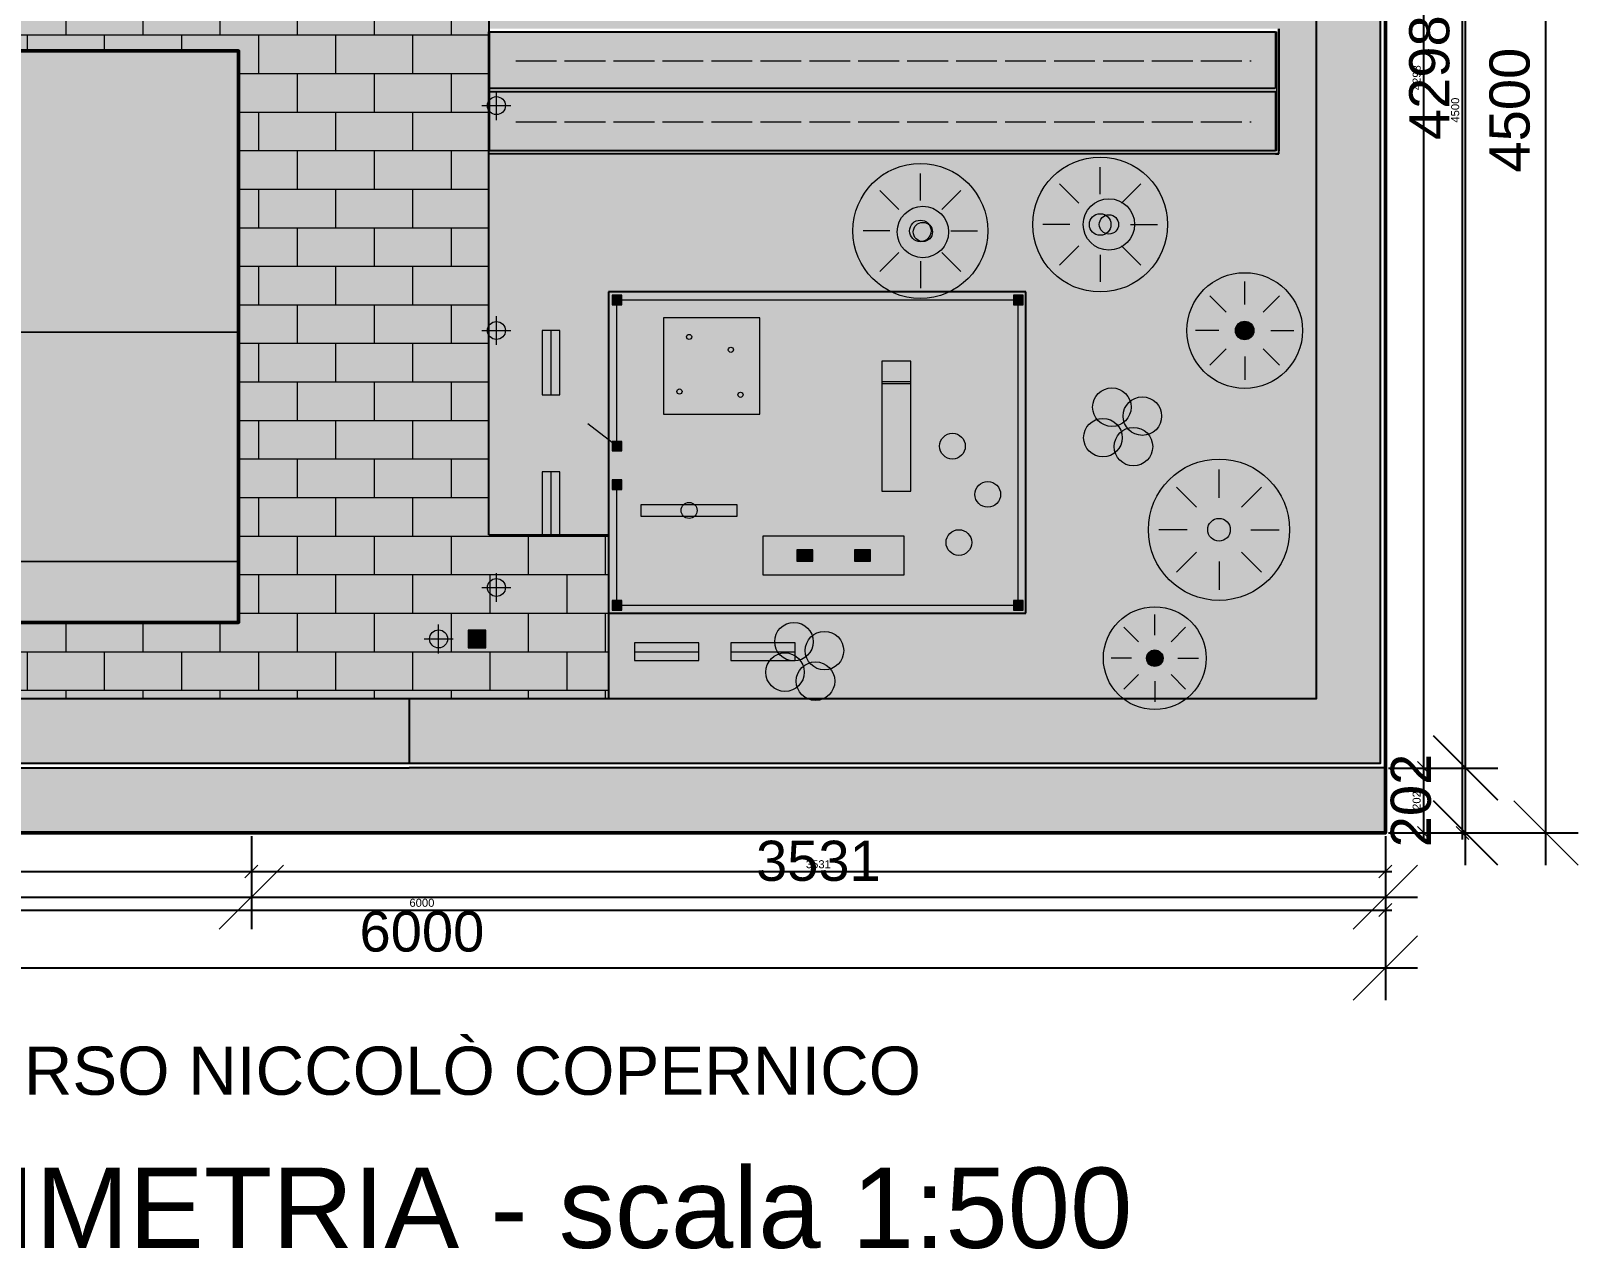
# Model space of a CAD drawing. Header units: millimetres. Extents: x 23 to 299, y 5 to 130.
# Drawn here: x 176.51 to 224.68, y 5.41 to 43.33 of the extents above; entities that cross this region are included whole.
import ezdxf
from ezdxf.enums import TextEntityAlignment as Align

# ---------------------------------------------------------------- set-up
doc = ezdxf.new("R2010")
doc.units = ezdxf.units.MM
doc.linetypes.add('DASHED', pattern=[1.524, 1.27, -0.254])
doc.layers.get('0').update_dxf_attribs({"lineweight": 25})
for name, color, linetype, lineweight in [('ANNOT_500', 7, 'Continuous', 13), ('ARREDO_ESTERNO', 8, 'Continuous', 13), ('EDIFICIO', 7, 'Continuous', 50), ('LEGENDA', 7, 'Continuous', 18), ('LOTTO', 3, 'Continuous', 50), ('PAESAGGIO', 3, 'Continuous', 13), ('PERCORSO_PEDONALE', 8, 'Continuous', 13), ('QUOTE_100', 5, 'Continuous', 13), ('QUOTE_500', 5, 'Continuous', 13), ('ZONE_CALCOLO', 6, 'Continuous', 18)]:
    doc.layers.add(name, color=color, linetype=linetype, lineweight=lineweight)
doc.styles.add('ARIAL', font='arial.ttf')
doc.dimstyles.new('Q100', dxfattribs={"dimscale": 100, "dimtxt": 0.0025, "dimasz": 2.5, "dimexe": 0.002, "dimexo": 0.001, "dimgap": 0.001, "dimtad": 1, "dimlfac": 100, "dimtxsty": 'ARIAL', "dimtsz": 0.002, "dimcen": 2.5, "dimdle": 0.002, "dimclrd": 5, "dimclre": 5, "dimclrt": 5, "dimazin": 3, "dimtfac": 1, "dimtmove": 0, "dimatfit": 3, "dimarcsym": 0})
doc.dimstyles.new('Q500', dxfattribs={"dimscale": 500, "dimtxt": 0.0025, "dimasz": 2.5, "dimexe": 0.002, "dimexo": 0.001, "dimgap": 0.001, "dimtad": 1, "dimdec": 0, "dimlfac": 100, "dimtxsty": 'ARIAL', "dimtsz": 0.002, "dimcen": 2.5, "dimdle": 0.002, "dimclrd": 5, "dimclre": 5, "dimclrt": 5, "dimazin": 3, "dimtfac": 1, "dimtmove": 0, "dimatfit": 3, "dimarcsym": 0})

# ---------------------------------------------------------------- blocks, each defined once
blk = doc.blocks.new('*D168')
at = {"layer": 'Defpoints', "color": 0, "transparency": 16777216}
for p in [(218.68, 20.38), (221.18, 20.38), (218.68, 18.36)]:
    blk.add_point(p, dxfattribs=at)
at = {"layer": 'QUOTE_500', "color": 5, "lineweight": -2, "transparency": 16777216}
for p, q in [((222.18, 19.38), (220.18, 21.38)), ((221.18, 17.36), (221.18, 21.38)), ((219.18, 20.38), (222.18, 20.38)), ((222.18, 17.36), (220.18, 19.36)), ((219.18, 18.36), (222.18, 18.36))]:
    blk.add_line(p, q, dxfattribs=at)
at = {"layer": 'QUOTE_500', "color": 5, "transparency": 16777216, "insert": (219.48, 19.37), "char_height": 1.25, "attachment_point": 5, "rotation": 90, "style": 'ARIAL'}
blk.add_mtext('202', dxfattribs=at)

msp = doc.modelspace()

# ---------------------------------------------------------------- hatches: boundary and pattern name
h = msp.add_hatch(color=8)
h.dxf.hatch_style = 1
h.paths.add_polyline_path([(164.5797, 42.5532), (160.6997, 42.5532), (160.6997, 63.3632), (158.6797, 63.3632), (158.6797, 18.3632), (218.6797, 18.3632), (218.6797, 20.3832), (188.287, 20.3832), (160.6997, 20.3832), (160.6997, 33.9532), (164.5797, 33.9532)])
h = msp.add_hatch()
h.set_pattern_fill('GRASS', scale=0.0084)
h.set_pattern_definition([(90, (98.8297, 16.1932), (-0.1508683, 0.1508683), [0.040005, -0.2617316]), (45, (98.8297, 16.1932), (-0.1508683, 0.1508683), [0.040005, -0.173355]), (135, (98.8297, 16.1932), (-0.1508683, -0.1508683), [0.040005, -0.173355])])
h.paths.add_polyline_path([(160.8497, 42.7032), (162.8497, 42.7032), (162.8497, 61.2132), (216.5297, 61.2132), (216.5297, 22.5332), (188.287, 22.5332), (188.287, 20.5332), (218.5297, 20.5332), (218.5297, 63.2132), (160.8497, 63.2132)])
h = msp.add_hatch(color=92)
h.dxf.hatch_style = 1
h.paths.add_polyline_path([(198.11159, 47.00091), (188.1497, 47.00091), (188.1497, 44.8032), (190.76092, 44.8032), (190.76092, 43.39484), (215.26092, 43.39484), (215.36092, 43.39484), (215.36092, 39.49484), (215.26092, 39.49484), (203.09925, 39.49484), (190.76092, 39.49484), (190.76092, 27.64389), (194.48776, 27.64389), (194.48776, 35.2028), (207.48776, 35.2028), (207.48776, 26.2028), (207.48776, 25.2028), (194.48776, 25.2028), (194.48776, 22.5332), (216.5297, 22.5332), (216.5297, 61.2132), (162.8497, 61.2132), (162.8497, 44.8032), (185.8497, 44.8032), (185.8497, 47.00091), (177.11159, 47.00091), (177.11159, 58.00091), (198.11159, 58.00091)])
h = msp.add_hatch(color=9)
h.dxf.hatch_style = 1
h.paths.add_polyline_path([(165.2297, 26.8132), (165.2297, 33.8032), (163.90682, 33.8032), (163.90682, 32.3032, -0.41421356), (162.40682, 33.8032), (160.8497, 33.8032), (160.8497, 22.5332), (162.14833, 22.5332), (163.14833, 22.5332), (188.287, 22.5332), (190.76092, 22.5332), (194.48776, 22.5332), (194.48776, 27.64389), (190.76092, 27.64389), (190.76092, 39.49484), (190.76092, 43.29484), (190.76092, 44.8032), (188.1497, 44.8032), (188.1497, 47.00091), (185.8497, 47.00091), (185.8497, 44.8032), (162.8497, 44.8032), (162.8497, 42.7032), (169.5797, 42.7032), (182.9697, 42.7032), (182.9697, 33.9532), (182.9697, 24.9132), (173.9297, 24.9132), (165.2297, 24.9132)])
at = {"true_color": 0xcd6928}
h = msp.add_hatch(dxfattribs=at)
h.set_pattern_fill('GRAVEL', color=32, scale=0.0062)
h.set_pattern_definition([(228.012788, (98.943083, 16.350684), (-1.2598400001, -1.4173199999), [0.02118673, -2.09748999]), (184.969741, (98.9289096, 16.334936), (1.88975999925, 0.15748000897), [0.0363571, -3.59935103]), (132.510447, (98.892689, 16.331786), (1.5748000007, -1.7322799994), [0.02563585, -2.53795281]), (267.273689, (98.831272, 16.292416), (0.15748000033, 3.1496), [0.03310828, -3.27771912]), (292.833654, (98.829697, 16.2593455), (-0.78740000007, 1.88975999997), [0.03246529, -3.21406808]), (357.273689, (98.8422956, 16.229424), (-3.1496, 0.15748000033), [0.03310828, -3.27771912]), (37.6942405, (98.8753664, 16.2278495), (-2.0472399999, -1.57480000012), [0.043784, -4.33461315]), (72.2553284, (98.910012, 16.254621), (1.1023600003, 3.4645599999), [0.04133661, -4.0923259]), (121.4295656, (98.92261, 16.293991), (-1.2598400002, 2.0472399999), [0.0332204, -3.28882383]), (175.236358, (98.905288, 16.322338), (1.73228, -0.1574800003), [0.03792622, -1.8583841]), (222.397438, (98.8674924, 16.325487), (-1.88975999994, -1.73228000007), [0.04904683, -4.8556399]), (138.814075, (98.987177, 16.290842), (-1.10236, 0.94488), [0.01674028, -1.65729508]), (171.4692344, (98.974579, 16.301865), (2.04724000006, -0.31495999964), [0.03184828, -3.15298762]), (225, (98.94308, 16.30659), (-2e-17, -0.15748), [0.02227098, -0.20043937]), (203.19859, (98.93206, 16.325487), (0.7874, 0.31496), [0.01199336, -1.18733859]), (291.80141, (98.921036, 16.320763), (-0.15748, 0.47244), [0.01696107, -0.83109469]), (30.963757, (98.927335, 16.305015), (0.47244, 0.31496), [0.02754782, -0.89071049]), (161.56505, (98.950957, 16.31919), (0.31496, -0.15748), [0.0199198, -0.47807568]), (16.38954, (98.829697, 16.320763), (1.5748, 0.47244), [0.02790546, -2.76264725]), (70.346176, (98.856469, 16.328637), (-0.6299200001, -1.73228), [0.02341113, -2.31769737]), (293.19859, (98.950957, 16.350684), (-0.31496, 0.7874), [0.02398657, -1.17534538]), (343.61046, (98.960406, 16.328637), (-1.5748, 0.4724399999), [0.02790546, -2.76264725]), (339.443955, (98.829697, 16.223125), (-0.7874, 0.31496), [0.02691018, -1.31859953]), (294.775141, (98.854894, 16.213676), (-0.7874000009, 1.7322799996), [0.02254767, -2.23222279]), (66.80141, (98.952532, 16.193204), (0.31496, 0.7874), [0.02398657, -1.17534538]), (17.354025, (98.96198, 16.215251), (-2.04723999996, -0.6299200001), [0.02639853, -2.61344731]), (69.443955, (98.875366, 16.193204), (-0.31496, -0.7874), [0.0134551, -1.33205462]), (101.309932, (98.943083, 16.193204), (-0.15748, 0.62992), [0.0080299, -0.79496369]), (165.963757, (98.941508, 16.201078), (0.47244, -0.15748), [0.03246529, -0.61684138]), (186.009006, (98.910012, 16.208952), (1.5748, 0.1574800001), [0.03008655, -2.97856462]), (303.690068, (98.927335, 16.29084), (-0.15748, 0.31496), [0.02271208, -0.54509013]), (353.1572266, (98.939933, 16.271944), (2.67716000002, -0.31495999986), [0.03965252, -3.92559256]), (60.945396, (98.979303, 16.26722), (-0.62992, -1.10236), [0.01621351, -1.60514232]), (90, (98.98718, 16.2814), (-0.15748, 0.15748), [0.0094488, -0.1480312]), (120.256437, (98.906862, 16.213676), (0.6299199999, -1.10236), [0.02187775, -2.16590433]), (48.012787, (98.895839, 16.232574), (1.2598400001, 1.4173199999), [0.04237346, -2.07630326]), (0, (98.92419, 16.26407), (0.15748, 0.15748), [0.0409448, -0.1165352]), (325.3048465, (98.96513, 16.26407), (1.5748000006, -1.10235999915), [0.0248998, -2.46507764]), (254.054604, (98.985602, 16.249897), (-0.15748, -0.62992), [0.0229294, -1.1235423]), (207.6459754, (98.979303, 16.2278495), (-2.9921200001, -1.5747999998), [0.037333, -3.6959728]), (175.426079, (98.9462324, 16.210527), (-2.04724, 0.15748), [0.03949583, -3.91008248])])
h.paths.add_polyline_path([(215.26092, 41.54484), (215.26092, 43.29484), (190.76092, 43.29484), (190.76092, 43.19484), (190.76092, 41.54484)])
h.paths.add_polyline_path([(190.76092, 41.44484), (190.76092, 39.59484), (215.26092, 39.59484), (215.26092, 41.44484)])
h = msp.add_hatch(color=1)
h.dxf.hatch_style = 1
h.paths.add_polyline_path([(182.9697, 42.7032), (169.5797, 42.7032), (169.5797, 33.9532), (182.9697, 33.9532)])
h.paths.add_polyline_path([(182.9697, 33.9532), (165.2297, 33.9532), (165.2297, 26.8132), (182.9697, 26.8132)])
h.paths.add_polyline_path([(182.9697, 26.8132), (173.9297, 26.8132), (173.9297, 24.9132), (182.9697, 24.9132)])
h = msp.add_hatch()
h.set_pattern_fill('GRASS', color=3, scale=0.0062)
h.set_pattern_definition([(90, (-89.25978, -10.58556), (-0.111355176, 0.111355176), [0.0295275, -0.19318285]), (45, (-89.25978, -10.58556), (-0.11135518, 0.11135518), [0.0295275, -0.1279525]), (135, (-89.25978, -10.58556), (-0.11135518, -0.11135518), [0.0295275, -0.1279525])])
h.paths.add_polyline_path([(207.48776, 25.2028), (207.48776, 26.2028), (207.48776, 35.2028), (194.48776, 35.2028), (194.48776, 25.2028)])
h = msp.add_hatch(color=8)
h.dxf.hatch_style = 1
h.paths.add_polyline_path([(163.14833, 22.5332), (162.14833, 22.5332), (160.8497, 22.5332), (160.8497, 20.5332), (188.287, 20.5332), (188.287, 22.5332)])
at = {"layer": 'ARREDO_ESTERNO', "true_color": 0x795548}
h = msp.add_hatch(color=27, dxfattribs=at)
h.dxf.hatch_style = 1
h.paths.add_polyline_path([(194.6, 34.8), (194.9, 34.8), (194.9, 35.1), (194.6, 35.1)])
h = msp.add_hatch(color=27, dxfattribs=at)
h.dxf.hatch_style = 1
h.paths.add_polyline_path([(207.1, 34.8), (207.4, 34.8), (207.4, 35.1), (207.1, 35.1)])
at = {"layer": 'ARREDO_ESTERNO', "true_color": 0xffe082}
h = msp.add_hatch(color=41, dxfattribs=at)
h.dxf.hatch_style = 1
h.paths.add_polyline_path([(196.2, 31.4), (199.2, 31.4), (199.2, 34.4), (196.2, 34.4)])
at = {"layer": 'ARREDO_ESTERNO', "true_color": 0xbc8f64}
h = msp.add_hatch(color=33, dxfattribs=at)
h.dxf.hatch_style = 1
h.paths.add_polyline_path([(192.975, 32), (192.975, 34), (192.425, 34), (192.425, 32)])
at = {"layer": 'ARREDO_ESTERNO', "true_color": 0x90caf9}
h = msp.add_hatch(color=151, dxfattribs=at)
h.dxf.hatch_style = 1
h.paths.add_polyline_path([(203, 29), (203.9, 29), (203.9, 32.4), (203, 32.4)])
at = {"layer": 'ARREDO_ESTERNO', "true_color": 0x795548}
h = msp.add_hatch(color=27, dxfattribs=at)
h.dxf.hatch_style = 1
h.paths.add_polyline_path([(194.6, 30.25), (194.9, 30.25), (194.9, 30.55), (194.6, 30.55)])
at = {"layer": 'ARREDO_ESTERNO', "true_color": 0x7e57c2}
h = msp.add_hatch(color=183, dxfattribs=at)
h.dxf.hatch_style = 1
edge = h.paths.add_edge_path()
edge.add_arc((205.2, 30.4), 0.4, 0, 360)
at = {"layer": 'ARREDO_ESTERNO', "true_color": 0xbc8f64}
h = msp.add_hatch(color=33, dxfattribs=at)
h.dxf.hatch_style = 1
h.paths.add_polyline_path([(192.975, 27.6), (192.975, 29.6), (192.425, 29.6), (192.425, 27.6)])
at = {"layer": 'ARREDO_ESTERNO', "true_color": 0x795548}
h = msp.add_hatch(color=27, dxfattribs=at)
h.dxf.hatch_style = 1
h.paths.add_polyline_path([(194.6, 29.05), (194.9, 29.05), (194.9, 29.35), (194.6, 29.35)])
at = {"layer": 'ARREDO_ESTERNO', "true_color": 0x7e57c2}
h = msp.add_hatch(color=183, dxfattribs=at)
h.dxf.hatch_style = 1
edge = h.paths.add_edge_path()
edge.add_arc((206.3, 28.9), 0.4, 0, 360)
at = {"layer": 'ARREDO_ESTERNO', "true_color": 0xffa726}
h = msp.add_hatch(color=40, dxfattribs=at)
h.dxf.hatch_style = 1
h.paths.add_polyline_path([(195.5, 28.225), (198.5, 28.225), (198.5, 28.575), (195.5, 28.575)])
at = {"layer": 'ARREDO_ESTERNO', "true_color": 0x7e57c2}
h = msp.add_hatch(color=183, dxfattribs=at)
h.dxf.hatch_style = 1
edge = h.paths.add_edge_path()
edge.add_arc((205.4, 27.4), 0.4, 0, 360)
at = {"layer": 'ARREDO_ESTERNO', "true_color": 0xef5350}
h = msp.add_hatch(color=13, dxfattribs=at)
h.dxf.hatch_style = 1
h.paths.add_polyline_path([(200.35, 26.825), (200.85, 26.825), (200.85, 27.175), (200.35, 27.175)])
h = msp.add_hatch(color=13, dxfattribs=at)
h.dxf.hatch_style = 1
h.paths.add_polyline_path([(202.15, 26.825), (202.65, 26.825), (202.65, 27.175), (202.15, 27.175)])
at = {"layer": 'ARREDO_ESTERNO', "true_color": 0x795548}
h = msp.add_hatch(color=27, dxfattribs=at)
h.dxf.hatch_style = 1
h.paths.add_polyline_path([(194.6, 25.3), (194.9, 25.3), (194.9, 25.6), (194.6, 25.6)])
h = msp.add_hatch(color=27, dxfattribs=at)
h.dxf.hatch_style = 1
h.paths.add_polyline_path([(207.1, 25.3), (207.4, 25.3), (207.4, 25.6), (207.1, 25.6)])
at = {"layer": 'ARREDO_ESTERNO', "true_color": 0x616161}
h = msp.add_hatch(color=251, dxfattribs=at)
h.dxf.hatch_style = 1
h.paths.add_polyline_path([(190.125, 24.125), (190.675, 24.125), (190.675, 24.675), (190.125, 24.675)])
at = {"layer": 'ARREDO_ESTERNO', "true_color": 0xbc8f64}
h = msp.add_hatch(color=33, dxfattribs=at)
h.dxf.hatch_style = 1
h.paths.add_polyline_path([(195.3, 23.725), (197.3, 23.725), (197.3, 24.275), (195.3, 24.275)])
h = msp.add_hatch(color=33, dxfattribs=at)
h.dxf.hatch_style = 1
h.paths.add_polyline_path([(198.3, 23.725), (200.3, 23.725), (200.3, 24.275), (198.3, 24.275)])
at = {"layer": 'PAESAGGIO', "true_color": 0x2e7d32}
h = msp.add_hatch(color=97, dxfattribs=at)
h.dxf.hatch_style = 1
edge = h.paths.add_edge_path()
edge.add_arc((204.2, 37.1), 2.1, 0, 360)
h = msp.add_hatch(color=97, dxfattribs=at)
h.dxf.hatch_style = 1
edge = h.paths.add_edge_path()
edge.add_arc((209.8, 37.3), 2.1, 0, 360)
at = {"layer": 'PAESAGGIO', "true_color": 0x795548}
h = msp.add_hatch(color=27, dxfattribs=at)
h.dxf.hatch_style = 1
edge = h.paths.add_edge_path()
edge.add_arc((209.8, 37.3), 0.336, 0, 360)
h = msp.add_hatch(color=27, dxfattribs=at)
h.dxf.hatch_style = 1
edge = h.paths.add_edge_path()
edge.add_arc((204.2, 37.1), 0.336, 0, 360)
at = {"layer": 'PAESAGGIO', "true_color": 0x2e7d32}
h = msp.add_hatch(color=97, dxfattribs=at)
h.dxf.hatch_style = 1
edge = h.paths.add_edge_path()
edge.add_arc((214.3, 34), 1.8, 0, 360)
at = {"layer": 'PAESAGGIO', "true_color": 0x795548}
h = msp.add_hatch(color=27, dxfattribs=at)
h.dxf.hatch_style = 1
edge = h.paths.add_edge_path()
edge.add_arc((214.3, 34), 0.288, 0, 360)
at = {"layer": 'PAESAGGIO', "true_color": 0x66bb6a}
h = msp.add_hatch(color=93, dxfattribs=at)
h.dxf.hatch_style = 1
edge = h.paths.add_edge_path()
edge.add_arc((210.1644, 31.61431), 0.6, 0, 360)
h = msp.add_hatch(color=93, dxfattribs=at)
h.dxf.hatch_style = 1
edge = h.paths.add_edge_path()
edge.add_arc((211.11431, 31.3356), 0.6, 0, 360)
h = msp.add_hatch(color=93, dxfattribs=at)
h.dxf.hatch_style = 1
edge = h.paths.add_edge_path()
edge.add_arc((209.88569, 30.6644), 0.6, 0, 360)
h = msp.add_hatch(color=93, dxfattribs=at)
h.dxf.hatch_style = 1
edge = h.paths.add_edge_path()
edge.add_arc((210.8356, 30.38569), 0.6, 0, 360)
at = {"layer": 'PAESAGGIO', "true_color": 0x2e7d32}
h = msp.add_hatch(color=97, dxfattribs=at)
h.dxf.hatch_style = 1
edge = h.paths.add_edge_path()
edge.add_arc((213.5, 27.8), 2.2, 0, 360)
at = {"layer": 'PAESAGGIO', "true_color": 0x795548}
h = msp.add_hatch(color=27, dxfattribs=at)
h.dxf.hatch_style = 1
edge = h.paths.add_edge_path()
edge.add_arc((213.5, 27.8), 0.352, 0, 360)
at = {"layer": 'PAESAGGIO', "true_color": 0x2e7d32}
h = msp.add_hatch(color=97, dxfattribs=at)
h.dxf.hatch_style = 1
edge = h.paths.add_edge_path()
edge.add_arc((211.5, 23.8), 1.6, 0, 360)
at = {"layer": 'PAESAGGIO', "true_color": 0x66bb6a}
h = msp.add_hatch(color=93, dxfattribs=at)
h.dxf.hatch_style = 1
edge = h.paths.add_edge_path()
edge.add_arc((200.2644, 24.31431), 0.6, 0, 360)
h = msp.add_hatch(color=93, dxfattribs=at)
h.dxf.hatch_style = 1
edge = h.paths.add_edge_path()
edge.add_arc((201.21431, 24.0356), 0.6, 0, 360)
h = msp.add_hatch(color=93, dxfattribs=at)
h.dxf.hatch_style = 1
edge = h.paths.add_edge_path()
edge.add_arc((199.98569, 23.3644), 0.6, 0, 360)
h = msp.add_hatch(color=93, dxfattribs=at)
h.dxf.hatch_style = 1
edge = h.paths.add_edge_path()
edge.add_arc((200.9356, 23.08569), 0.6, 0, 360)
at = {"layer": 'PAESAGGIO', "true_color": 0x795548}
h = msp.add_hatch(color=27, dxfattribs=at)
h.dxf.hatch_style = 1
edge = h.paths.add_edge_path()
edge.add_arc((211.5, 23.8), 0.256, 0, 360)
at = {"layer": 'PERCORSO_PEDONALE'}
h = msp.add_hatch(dxfattribs=at)
h.set_pattern_fill('LASTRE_PEDONALI', color=8)
h.set_pattern_definition([(0, (0, 0), (0, 1.2), []), (90, (0, 0), (-2.4, 0), [1.2, -1.2]), (90, (1.2, 1.2), (-2.4, 0), [1.2, -1.2])])
h.paths.add_polyline_path([(165.2297, 26.8132), (165.2297, 33.8032), (163.90682, 33.8032), (163.90682, 32.3032), (163.60452, 32.33368), (163.32296, 32.42108), (163.06816, 32.55938), (162.84616, 32.74254), (162.663, 32.96454), (162.5247, 33.21934), (162.4373, 33.5009), (162.40682, 33.8032), (160.8497, 33.8032), (160.8497, 22.5332), (162.14833, 22.5332), (163.14833, 22.5332), (188.287, 22.5332), (190.76092, 22.5332), (194.48776, 22.5332), (194.48776, 27.64389), (190.76092, 27.64389), (190.76092, 39.49484), (190.76092, 43.29484), (190.76092, 44.8032), (188.1497, 44.8032), (188.1497, 47.00091), (185.8497, 47.00091), (185.8497, 44.8032), (162.8497, 44.8032), (162.8497, 42.7032), (169.5797, 42.7032), (182.9697, 42.7032), (182.9697, 33.9532), (182.9697, 24.9132), (173.9297, 24.9132), (165.2297, 24.9132), (165.2297, 26.8132)])

# ---------------------------------------------------------------- linework, layer by layer
for p, q in [((218.6797, 63.3632), (218.6797, 20.3832)), ((190.76092, 44.8032), (190.76092, 43.29484)), ((215.36092, 43.39484), (215.36092, 39.59484)), ((215.36092, 39.49484), (215.36092, 43.39484)), ((190.76092, 39.49484), (190.76092, 43.29484)), ((190.76092, 43.29484), (215.26092, 43.29484)), ((190.76092, 39.59484), (190.76092, 43.29484)), ((190.76092, 43.29484), (190.76092, 43.19484)), ((215.26092, 43.29484), (215.26092, 41.54484)), ((190.76092, 41.54484), (215.26092, 41.54484)), ((190.76092, 41.44484), (215.26092, 41.44484)), ((215.26092, 41.44484), (215.26092, 39.59484)), ((215.26092, 39.59484), (190.76092, 39.59484)), ((215.36092, 39.49484), (215.36092, 39.59484)), ((215.26092, 39.49484), (190.76092, 39.49484)), ((203.09925, 39.49484), (190.76092, 39.49484)), ((190.76092, 27.64389), (190.76092, 39.49484)), ((215.36092, 39.49484), (203.09925, 39.49484)), ((215.26092, 39.49484), (215.36092, 39.49484)), ((207.48776, 35.2028), (194.48776, 35.2028)), ((194.48776, 35.2028), (194.48776, 25.2028)), ((207.48776, 26.2028), (207.48776, 35.2028)), ((190.76092, 27.64389), (194.48776, 27.64389)), ((194.48776, 27.64389), (194.48776, 22.5332)), ((207.48776, 25.2028), (207.48776, 26.2028)), ((194.48776, 25.2028), (207.48776, 25.2028)), ((188.287, 22.5332), (163.14833, 22.5332)), ((160.6997, 20.3832), (188.287, 20.3832)), ((160.8497, 20.5332), (188.287, 20.5332)), ((218.6797, 20.3832), (188.287, 20.3832)), ((218.6797, 18.3632), (218.6797, 20.3832))]:
    msp.add_line(p, q)
msp.add_lwpolyline([(190.76092, 22.5332), (188.287, 22.5332), (188.287, 20.5332), (218.5297, 20.5332), (218.5297, 63.2132), (160.8497, 63.2132), (160.8497, 42.7032), (162.8497, 42.7032), (162.8497, 61.2132), (216.5297, 61.2132), (216.5297, 22.5332), (188.287, 22.5332)])
at = {"layer": 'ARREDO_ESTERNO', "color": 30}
for p, q in [((190.8, 43.3), (215.3, 43.3)), ((190.8, 39.6), (190.8, 43.3)), ((215.3, 39.6), (215.3, 43.3)), ((190.8, 41.45), (215.3, 41.45)), ((191, 40.55), (191, 41.45)), ((190.55, 41), (191.45, 41)), ((190.8, 39.6), (215.3, 39.6)), ((194.75, 34.95), (207.25, 34.95)), ((194.75, 30.4), (194.75, 34.95)), ((207.25, 25.45), (207.25, 34.95)), ((191, 33.55), (191, 34.45)), ((190.55, 34), (191.45, 34)), ((192.7, 32), (192.7, 34)), ((194.75, 30.4), (193.85, 31.1)), ((192.7, 27.6), (192.7, 29.6)), ((194.75, 25.45), (194.75, 29.2)), ((191, 25.55), (191, 26.45)), ((190.55, 26), (191.45, 26)), ((194.75, 25.45), (207.25, 25.45)), ((189.2, 23.95), (189.2, 24.85)), ((188.75, 24.4), (189.65, 24.4)), ((195.3, 24), (197.3, 24)), ((198.3, 24), (200.3, 24))]:
    msp.add_line(p, q, dxfattribs=at)
at = {"layer": 'ARREDO_ESTERNO', "color": 7, "linetype": 'DASHED'}
for p, q in [((191.6, 42.4), (214.5, 42.4)), ((191.6, 40.5), (214.5, 40.5))]:
    msp.add_line(p, q, dxfattribs=at)
at = {"layer": 'ARREDO_ESTERNO', "color": 30}
for points in [[(194.6, 34.8), (194.9, 34.8), (194.9, 35.1), (194.6, 35.1)], [(207.1, 34.8), (207.4, 34.8), (207.4, 35.1), (207.1, 35.1)], [(192.975, 32), (192.975, 34), (192.425, 34), (192.425, 32)], [(194.6, 30.25), (194.9, 30.25), (194.9, 30.55), (194.6, 30.55)], [(192.975, 27.6), (192.975, 29.6), (192.425, 29.6), (192.425, 27.6)], [(194.6, 29.05), (194.9, 29.05), (194.9, 29.35), (194.6, 29.35)], [(194.6, 25.3), (194.9, 25.3), (194.9, 25.6), (194.6, 25.6)], [(207.1, 25.3), (207.4, 25.3), (207.4, 25.6), (207.1, 25.6)], [(195.3, 23.725), (197.3, 23.725), (197.3, 24.275), (195.3, 24.275)], [(198.3, 23.725), (200.3, 23.725), (200.3, 24.275), (198.3, 24.275)]]:
    msp.add_lwpolyline(points, close=True, dxfattribs=at)
at = {"layer": 'ARREDO_ESTERNO', "color": 7}
for points in [[(196.2, 31.4), (199.2, 31.4), (199.2, 34.4), (196.2, 34.4)], [(190.125, 24.125), (190.675, 24.125), (190.675, 24.675), (190.125, 24.675)]]:
    msp.add_lwpolyline(points, close=True, dxfattribs=at)
at = {"layer": 'ARREDO_ESTERNO', "color": 5}
for points in [[(203, 32.35), (203.9, 32.35), (203.9, 33.05), (203, 33.05)], [(203, 29), (203.9, 29), (203.9, 32.4), (203, 32.4)], [(195.5, 28.225), (198.5, 28.225), (198.5, 28.575), (195.5, 28.575)], [(199.3, 26.4), (203.7, 26.4), (203.7, 27.6), (199.3, 27.6)], [(200.35, 26.825), (200.85, 26.825), (200.85, 27.175), (200.35, 27.175)], [(202.15, 26.825), (202.65, 26.825), (202.65, 27.175), (202.15, 27.175)]]:
    msp.add_lwpolyline(points, close=True, dxfattribs=at)
at = {"layer": 'ARREDO_ESTERNO', "color": 30}
for centre, radius in [((191, 41), 0.28), ((191, 34), 0.28), ((197, 33.8), 0.08), ((198.3, 33.4), 0.08), ((196.7, 32.1), 0.08), ((198.6, 32), 0.08), ((191, 26), 0.28), ((189.2, 24.4), 0.28)]:
    msp.add_circle(centre, radius, dxfattribs=at)
at = {"layer": 'ARREDO_ESTERNO', "color": 5}
for centre, radius in [((205.2, 30.4), 0.4), ((206.3, 28.9), 0.4), ((197, 28.4), 0.25), ((205.4, 27.4), 0.4)]:
    msp.add_circle(centre, radius, dxfattribs=at)
at = {"layer": 'EDIFICIO'}
msp.add_lwpolyline([(173.9297, 24.9132), (182.9697, 24.9132), (182.9697, 42.7032), (169.5797, 42.7032), (169.5797, 33.9532), (165.2297, 33.9532), (165.2297, 26.8132), (173.9297, 26.8132)], close=True, dxfattribs=at)
at = {"layer": 'LEGENDA', "color": 3}
for centre, radius in [((210.07333, 37.30246), 0.8), ((204.27957, 37.06716), 0.8), ((210.07333, 37.30246), 0.3), ((204.27957, 37.06716), 0.3)]:
    msp.add_circle(centre, radius, dxfattribs=at)
at = {"layer": 'LOTTO'}
msp.add_lwpolyline([(158.6797, 18.3632), (218.6797, 18.3632), (218.6797, 63.3632), (158.6797, 63.3632)], close=True, dxfattribs=at)
at = {"layer": 'PAESAGGIO', "color": 3}
for p, q in [((209.8, 38.245), (209.8, 39.085)), ((204.2, 38.045), (204.2, 38.885)), ((209.13178, 37.96822), (208.53781, 38.56219)), ((210.46822, 37.96822), (211.06219, 38.56219)), ((203.53178, 37.76822), (202.93781, 38.36219)), ((204.86822, 37.76822), (205.46219, 38.36219)), ((203.255, 37.1), (202.415, 37.1)), ((205.145, 37.1), (205.985, 37.1)), ((208.855, 37.3), (208.015, 37.3)), ((210.745, 37.3), (211.585, 37.3)), ((209.13178, 36.63178), (208.53781, 36.03781)), ((210.46822, 36.63178), (211.06219, 36.03781)), ((203.53178, 36.43178), (202.93781, 35.83781)), ((204.2, 36.155), (204.2, 35.315)), ((204.86822, 36.43178), (205.46219, 35.83781)), ((209.8, 36.355), (209.8, 35.515)), ((214.3, 34.81), (214.3, 35.53)), ((213.72724, 34.57276), (213.21813, 35.08187)), ((214.87276, 34.57276), (215.38187, 35.08187)), ((213.49, 34), (212.77, 34)), ((215.11, 34), (215.83, 34)), ((213.72724, 33.42724), (213.21813, 32.91813)), ((214.87276, 33.42724), (215.38187, 32.91813)), ((214.3, 33.19), (214.3, 32.47)), ((213.5, 28.79), (213.5, 29.67)), ((212.79996, 28.50004), (212.17771, 29.12229)), ((214.20004, 28.50004), (214.82229, 29.12229)), ((212.51, 27.8), (211.63, 27.8)), ((214.49, 27.8), (215.37, 27.8)), ((212.79996, 27.09996), (212.17771, 26.47771)), ((214.20004, 27.09996), (214.82229, 26.47771)), ((213.5, 26.81), (213.5, 25.93)), ((211.5, 24.52), (211.5, 25.16)), ((210.99088, 24.30912), (210.53833, 24.76167)), ((212.00912, 24.30912), (212.46167, 24.76167)), ((210.78, 23.8), (210.14, 23.8)), ((212.22, 23.8), (212.86, 23.8)), ((210.99088, 23.29088), (210.53833, 22.83833)), ((212.00912, 23.29088), (212.46167, 22.83833)), ((211.5, 23.08), (211.5, 22.44))]:
    msp.add_line(p, q, dxfattribs=at)
for centre, radius in [((204.2, 37.1), 2.1), ((209.8, 37.3), 2.1), ((214.3, 34), 1.8), ((210.1644, 31.61431), 0.6), ((211.11431, 31.3356), 0.6), ((209.88569, 30.6644), 0.6), ((210.8356, 30.38569), 0.6), ((213.5, 27.8), 2.2), ((211.5, 23.8), 1.6), ((200.2644, 24.31431), 0.6), ((201.21431, 24.0356), 0.6), ((199.98569, 23.3644), 0.6), ((200.9356, 23.08569), 0.6)]:
    msp.add_circle(centre, radius, dxfattribs=at)
at = {"layer": 'PAESAGGIO', "color": 30}
for centre, radius in [((209.8, 37.3), 0.336), ((204.2, 37.1), 0.336), ((214.3, 34), 0.288), ((213.5, 27.8), 0.352), ((211.5, 23.8), 0.256)]:
    msp.add_circle(centre, radius, dxfattribs=at)
at = {"layer": 'PERCORSO_PEDONALE', "color": 8, "lineweight": 18}
for points in [[(163.14833, 22.5332), (188.287, 22.5332), (190.76092, 22.5332), (194.48776, 22.5332), (194.48776, 27.64389), (190.76092, 27.64389), (190.76092, 39.49484), (190.76092, 43.29484), (190.76092, 44.8032), (188.1497, 44.8032), (188.1497, 47.00091), (185.8497, 47.00091), (185.8497, 44.8032), (162.8497, 44.8032)], [(169.5797, 42.7032), (182.9697, 42.7032), (182.9697, 33.9532), (182.9697, 24.9132), (173.9297, 24.9132)]]:
    msp.add_lwpolyline(points, dxfattribs=at)
at = {"layer": 'ZONE_CALCOLO'}
for points in [[(169.5797, 33.9532), (182.9697, 33.9532), (182.9697, 42.7032), (169.5797, 42.7032)], [(165.2297, 26.8132), (182.9697, 26.8132), (182.9697, 33.9532), (165.2297, 33.9532)], [(173.9297, 24.9132), (182.9697, 24.9132), (182.9697, 26.8132), (173.9297, 26.8132)]]:
    msp.add_lwpolyline(points, close=True, dxfattribs=at)

# ---------------------------------------------------------------- texts
at = {"layer": 'ANNOT_500', "style": 'ARIAL'}
for s, height, p in [('CORSO NICCOLÒ COPERNICO', 1.5, (188.68, 10.96)), ('PLANIMETRIA - scala 1:500', 2.5, (188.6797, 6.6932))]:
    msp.add_text(s, height=height, dxfattribs=at).set_placement(p, align=Align.MIDDLE_CENTER)

# ---------------------------------------------------------------- dimensions: what is measured, and where the dimension line sits
at = {"layer": 'QUOTE_100'}
for base, p1, p2 in [((219.88, 20.38), (218.68, 20.38), (218.68, 63.36)), ((221.08, 18.36), (218.68, 18.36), (218.68, 63.36)), ((219.88, 18.36), (218.68, 18.36), (218.68, 20.38))]:
    msp.add_linear_dim(base=base, p1=p1, p2=p2, angle=90, dimstyle='Q100', dxfattribs=at).render()
for base, p1, p2 in [((158.68, 15.96), (158.68, 18.36), (218.68, 18.36)), ((165.23, 17.16), (165.23, 18.36), (183.37, 18.36)), ((183.37, 17.16), (183.37, 18.36), (218.68, 18.36))]:
    msp.add_linear_dim(base=base, p1=p1, p2=p2, dimstyle='Q100', dxfattribs=at).render()
at = {"layer": 'QUOTE_500'}
for base, p1 in [((221.18, 20.38), (218.68, 20.38)), ((223.68, 18.36), (218.68, 18.36))]:
    msp.add_linear_dim(base=base, p1=p1, p2=(218.68, 63.36), angle=90, dimstyle='Q500', dxfattribs=at).render()
dim = msp.add_linear_dim(base=(221.18, 20.38), p1=(218.68, 18.36), p2=(218.68, 20.38), angle=90, dimstyle='Q500', override={"dimtmove": 2}, dxfattribs=at)
dim.commit()
dim.dimension.update_dxf_attribs({"geometry": '*D168', "text_midpoint": (219.48, 19.37), "dimtype": 160})
for base, p1, p2 in [((158.68, 14.16), (158.68, 18.36), (218.68, 18.36)), ((165.23, 16.36), (165.23, 18.36), (183.37, 18.36)), ((183.37, 16.36), (183.37, 18.36), (218.68, 18.36))]:
    msp.add_linear_dim(base=base, p1=p1, p2=p2, dimstyle='Q500', dxfattribs=at).render()

doc.saveas('drawing.dxf')
